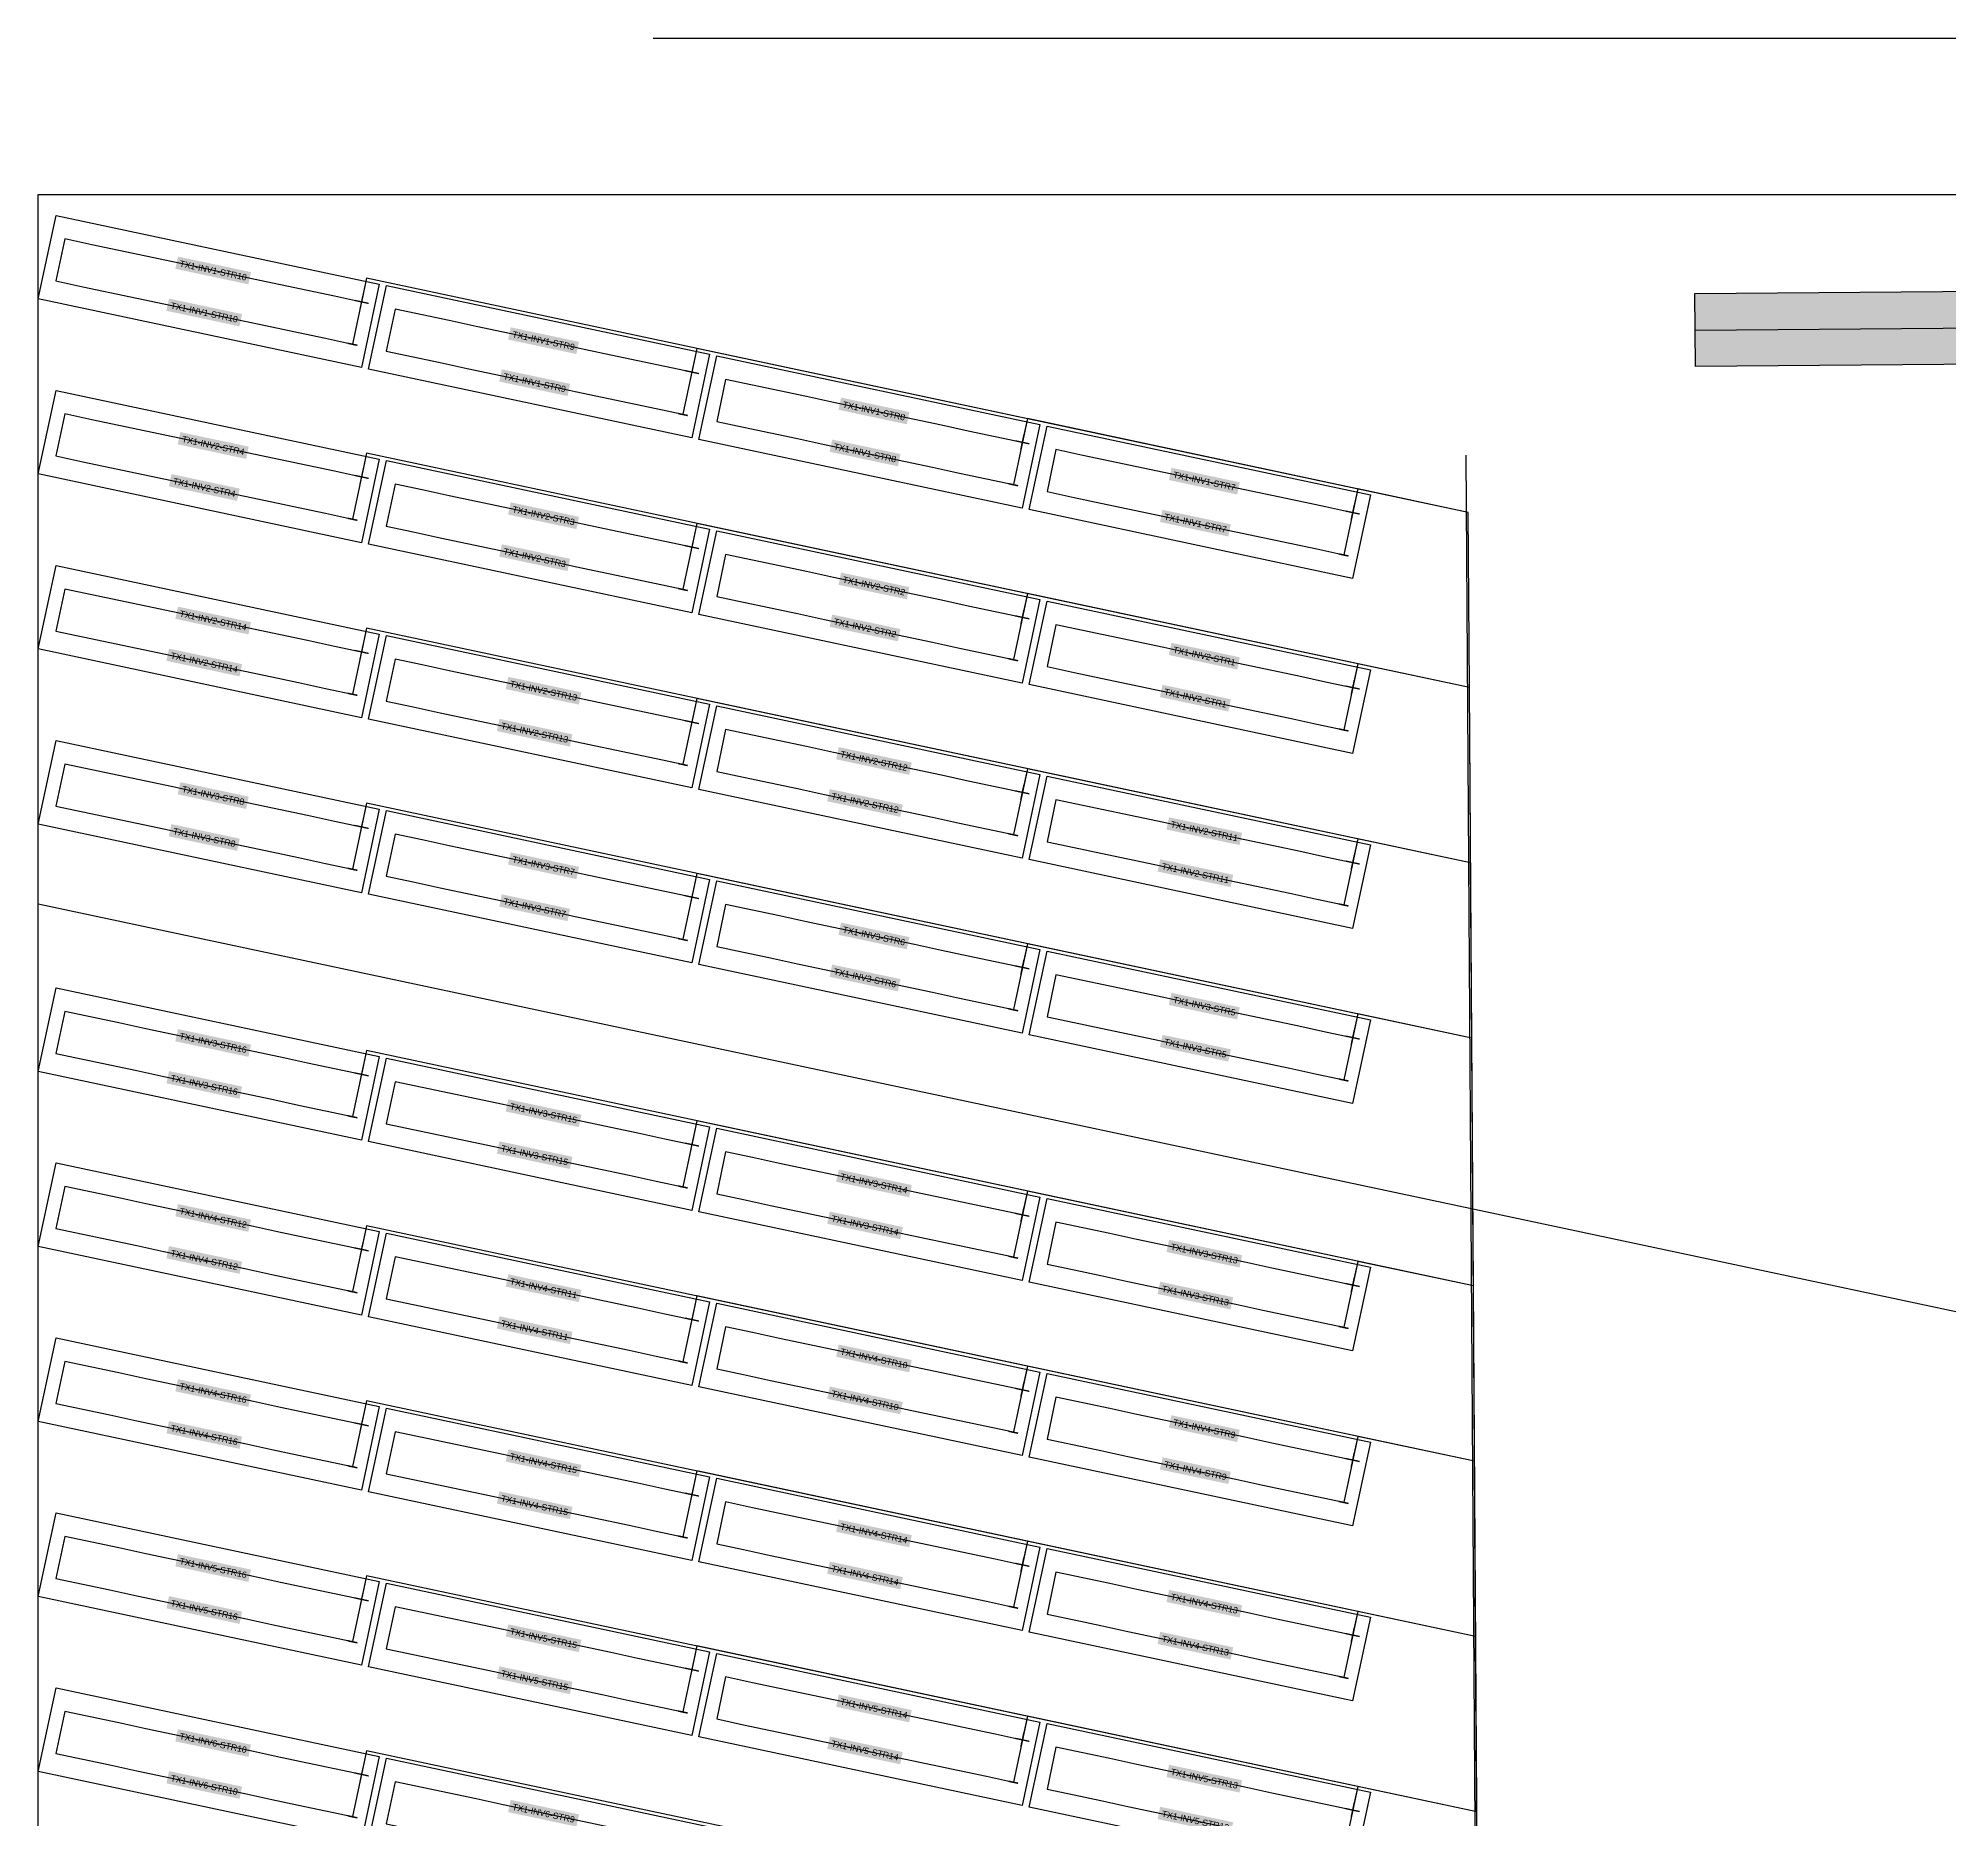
# Model space of a CAD drawing. Header units: metres. Extents: x 114 to 389, y 45 to 298.
# Drawn here: x 114 to 205.7, y 212.5 to 298 of the extents above; entities that cross this region are included whole.
import ezdxf

# ---------------------------------------------------------------- set-up
doc = ezdxf.new("R2010")
doc.units = ezdxf.units.M
doc.header["$MEASUREMENT"] = 0
doc.layers.add('PVcase AlignmentLine', color=130, linetype='Continuous', plot=False)
doc.layers.add('PVcase Offsets', color=240, linetype='Continuous', plot=False)
for name, color, linetype in [('PVcase Corridor Center Line', 74, 'Continuous'), ('PVcase Polarity Symbols', 7, 'Continuous'), ('PVcase PV Area', 30, 'Continuous'), ('PVcase PV Modules (full frames)', 142, 'Continuous'), ('PVcase PV Modules (optimised)', 142, 'Continuous'), ('PVcase Road', 7, 'Continuous'), ('PVcase Road Center Line', 7, 'Continuous'), ('PVcase String Cables', 150, 'Continuous'), ('PVcase Stringing Numbers', 7, 'Continuous'), ('PVcase Strings', 92, 'Continuous'), ('PVcase Trenches', 7, 'Continuous')]:
    doc.layers.add(name, color=color, linetype=linetype)
doc.styles.get("Standard").update_dxf_attribs({"font": 'arial.ttf'})

# ---------------------------------------------------------------- blocks, each defined once
blk = doc.blocks.new('2P12@20DEG F FX A12 ID1 PVBlock')
at = {"layer": 'PVcase PV Modules (optimised)', "color": 0}
blk.add_polyline3d([(0, 0, 1.493), (15.51, -3.297, 1.493), (14.657, -7.308, 0), (-0.853, -4.011, 0)], close=True, dxfattribs=at)

msp = doc.modelspace()

# ---------------------------------------------------------------- hatches: boundary and pattern name
at = {"layer": 'PVcase Road'}
msp.add_hatch(color=44, dxfattribs=at).paths.add_polyline_path([(193.486, 285.75), (377.718, 287.232), (378.089, 287.217), (378.457, 287.169), (378.819, 287.086), (379.172, 286.971), (379.513, 286.823), (379.838, 286.644), (380.145, 286.435), (380.432, 286.199), (380.696, 285.938), (380.934, 285.653), (381.145, 285.347), (381.326, 285.023), (381.477, 284.684), (381.596, 284.332), (381.681, 283.971), (381.733, 283.603), (381.75, 283.232), (381.75, 253.5), (378.25, 253.5), (378.25, 279.704), (378.233, 280.075), (378.181, 280.442), (378.096, 280.804), (377.977, 281.156), (377.826, 281.495), (377.645, 281.819), (377.434, 282.125), (377.196, 282.41), (376.932, 282.671), (376.645, 282.907), (376.338, 283.115), (376.013, 283.294), (375.672, 283.442), (375.319, 283.558), (374.957, 283.641), (374.589, 283.689), (374.218, 283.703), (193.514, 282.25)], flags=0)

# ---------------------------------------------------------------- linework, layer by layer
at = {"layer": 'PVcase AlignmentLine'}
msp.add_lwpolyline([(143.5, 298), (239.5, 298)], dxfattribs=at)
at = {"layer": 'PVcase Corridor Center Line'}
msp.add_lwpolyline([(389, 198), (114, 256.453)], dxfattribs=at)
at = {"layer": 'PVcase Offsets'}
for points in [[(193.486, 285.75), (377.718, 287.232)], [(374.218, 283.703), (193.514, 282.25), (193.486, 285.75)]]:
    msp.add_lwpolyline(points, dxfattribs=at)
at = {"layer": 'PVcase PV Area'}
msp.add_lwpolyline([(114, 290.5), (389, 290.5), (389, 45), (114, 45)], close=True, dxfattribs=at)
at = {"layer": 'PVcase Road Center Line'}
msp.add_lwpolyline([(193.5, 284), (380, 285.5), (380, 253.5)], dxfattribs=at)
at = {"layer": 'PVcase String Cables'}
for points in [[(385.086, 223.818), (349.861, 231.305), (349.619, 135.706), (304.568, 145.293), (226.787, 161.845), (183.3, 171.1), (182.673, 266.864), (182.618, 275.251), (129.756, 286.487), (129.084, 283.328)], [(385.086, 223.818), (349.861, 231.305), (349.619, 135.706), (304.568, 145.293), (226.787, 161.845), (183.3, 171.1), (182.673, 266.864), (182.618, 275.251), (129.756, 286.487), (129.513, 285.342)], [(385.086, 223.818), (349.861, 231.305), (349.619, 135.706), (304.568, 145.293), (226.787, 161.845), (183.3, 171.1), (182.673, 266.864), (182.618, 275.251), (145.608, 283.118), (144.936, 279.958)], [(385.086, 223.818), (349.861, 231.305), (349.619, 135.706), (304.568, 145.293), (226.787, 161.845), (183.3, 171.1), (182.673, 266.864), (182.618, 275.251), (145.608, 283.118), (145.365, 281.973)], [(385.086, 223.818), (349.861, 231.305), (349.619, 135.706), (304.568, 145.293), (226.787, 161.845), (183.3, 171.1), (182.673, 266.864), (182.618, 275.251), (161.46, 279.749), (160.788, 276.589)], [(385.086, 223.818), (349.861, 231.305), (349.619, 135.706), (304.568, 145.293), (226.787, 161.845), (183.3, 171.1), (182.673, 266.864), (182.618, 275.251), (161.46, 279.749), (161.216, 278.604)], [(385.086, 207.024), (349.819, 214.52), (349.619, 135.706), (304.568, 145.293), (226.787, 161.845), (183.3, 171.1), (182.783, 250.047), (182.673, 266.842), (129.756, 278.09), (129.084, 274.931)], [(385.086, 207.024), (349.819, 214.52), (349.619, 135.706), (304.568, 145.293), (226.787, 161.845), (183.3, 171.1), (182.783, 250.047), (182.673, 266.842), (129.756, 278.09), (129.513, 276.945)], [(385.086, 223.818), (349.861, 231.305), (349.619, 135.706), (304.568, 145.293), (226.787, 161.845), (183.3, 171.1), (182.673, 266.864), (182.618, 275.251), (177.312, 276.379), (176.64, 273.219)], [(385.086, 223.818), (349.861, 231.305), (349.619, 135.706), (304.568, 145.293), (226.787, 161.845), (183.3, 171.1), (182.673, 266.864), (182.618, 275.251), (177.312, 276.379), (177.068, 275.234)], [(385.086, 207.024), (349.819, 214.52), (349.619, 135.706), (304.568, 145.293), (226.787, 161.845), (183.3, 171.1), (182.783, 250.047), (182.673, 266.842), (145.608, 274.721), (144.936, 271.561)], [(385.086, 207.024), (349.819, 214.52), (349.619, 135.706), (304.568, 145.293), (226.787, 161.845), (183.3, 171.1), (182.783, 250.047), (182.673, 266.842), (145.608, 274.721), (145.365, 273.576)], [(385.086, 207.024), (349.819, 214.52), (349.619, 135.706), (304.568, 145.293), (226.787, 161.845), (183.3, 171.1), (182.783, 250.047), (182.673, 266.842), (161.46, 271.351), (160.788, 268.192)], [(385.086, 207.024), (349.819, 214.52), (349.619, 135.706), (304.568, 145.293), (226.787, 161.845), (183.3, 171.1), (182.783, 250.047), (182.673, 266.842), (161.46, 271.351), (161.216, 270.206)], [(385.086, 207.024), (349.819, 214.52), (349.619, 135.706), (304.568, 145.293), (226.787, 161.845), (183.3, 171.1), (182.783, 250.047), (182.728, 258.434), (129.756, 269.693), (129.084, 266.533)], [(385.086, 207.024), (349.819, 214.52), (349.619, 135.706), (304.568, 145.293), (226.787, 161.845), (183.3, 171.1), (182.783, 250.047), (182.728, 258.434), (129.756, 269.693), (129.513, 268.548)], [(385.086, 207.024), (349.819, 214.52), (349.619, 135.706), (304.568, 145.293), (226.787, 161.845), (183.3, 171.1), (182.783, 250.047), (182.673, 266.842), (177.312, 267.982), (176.64, 264.822)], [(385.086, 207.024), (349.819, 214.52), (349.619, 135.706), (304.568, 145.293), (226.787, 161.845), (183.3, 171.1), (182.783, 250.047), (182.673, 266.842), (177.312, 267.982), (177.068, 266.837)], [(385.086, 207.024), (349.819, 214.52), (349.619, 135.706), (304.568, 145.293), (226.787, 161.845), (183.3, 171.1), (182.783, 250.047), (182.728, 258.434), (145.608, 266.324), (144.936, 263.164)], [(385.086, 207.024), (349.819, 214.52), (349.619, 135.706), (304.568, 145.293), (226.787, 161.845), (183.3, 171.1), (182.783, 250.047), (182.728, 258.434), (145.608, 266.324), (145.365, 265.179)], [(385.086, 207.024), (349.819, 214.52), (349.619, 135.706), (304.568, 145.293), (226.787, 161.845), (183.3, 171.1), (182.783, 250.047), (182.728, 258.434), (161.46, 262.954), (160.788, 259.795)], [(385.086, 207.024), (349.819, 214.52), (349.619, 135.706), (304.568, 145.293), (226.787, 161.845), (183.3, 171.1), (182.783, 250.047), (182.728, 258.434), (161.46, 262.954), (161.216, 261.809)], [(385.086, 195.152), (349.789, 202.654), (349.619, 135.706), (304.568, 145.293), (226.787, 161.845), (183.3, 171.1), (182.861, 238.158), (182.783, 250.025), (129.756, 261.296), (129.084, 258.136)], [(385.086, 195.152), (349.789, 202.654), (349.619, 135.706), (304.568, 145.293), (226.787, 161.845), (183.3, 171.1), (182.861, 238.158), (182.783, 250.025), (129.756, 261.296), (129.513, 260.151)], [(385.086, 207.024), (349.819, 214.52), (349.619, 135.706), (304.568, 145.293), (226.787, 161.845), (183.3, 171.1), (182.783, 250.047), (182.728, 258.434), (177.312, 259.585), (176.64, 256.425)], [(385.086, 207.024), (349.819, 214.52), (349.619, 135.706), (304.568, 145.293), (226.787, 161.845), (183.3, 171.1), (182.783, 250.047), (182.728, 258.434), (177.312, 259.585), (177.068, 258.44)], [(385.086, 195.152), (349.789, 202.654), (349.619, 135.706), (304.568, 145.293), (226.787, 161.845), (183.3, 171.1), (182.861, 238.158), (182.783, 250.025), (145.608, 257.927), (144.936, 254.767)], [(385.086, 195.152), (349.789, 202.654), (349.619, 135.706), (304.568, 145.293), (226.787, 161.845), (183.3, 171.1), (182.861, 238.158), (182.783, 250.025), (145.608, 257.927), (145.365, 256.782)], [(385.086, 195.152), (349.789, 202.654), (349.619, 135.706), (304.568, 145.293), (226.787, 161.845), (183.3, 171.1), (182.861, 238.158), (182.783, 250.025), (161.46, 254.557), (160.788, 251.397)], [(385.086, 195.152), (349.789, 202.654), (349.619, 135.706), (304.568, 145.293), (226.787, 161.845), (183.3, 171.1), (182.861, 238.158), (182.783, 250.025), (161.46, 254.557), (161.216, 253.412)], [(385.086, 195.152), (349.789, 202.654), (349.619, 135.706), (304.568, 145.293), (226.787, 161.845), (183.3, 171.1), (182.861, 238.158), (182.783, 250.025), (177.312, 251.188), (176.64, 248.028)], [(385.086, 195.152), (349.789, 202.654), (349.619, 135.706), (304.568, 145.293), (226.787, 161.845), (183.3, 171.1), (182.861, 238.158), (182.783, 250.025), (177.312, 251.188), (177.068, 250.043)], [(385.086, 195.152), (349.789, 202.654), (349.619, 135.706), (304.568, 145.293), (226.787, 161.845), (183.3, 171.1), (182.861, 238.136), (129.756, 249.424), (129.084, 246.264)], [(385.086, 195.152), (349.789, 202.654), (349.619, 135.706), (304.568, 145.293), (226.787, 161.845), (183.3, 171.1), (182.861, 238.136), (129.756, 249.424), (129.513, 248.279)], [(385.086, 195.152), (349.789, 202.654), (349.619, 135.706), (304.568, 145.293), (226.787, 161.845), (183.3, 171.1), (182.861, 238.136), (145.608, 246.054), (144.936, 242.895)], [(385.086, 195.152), (349.789, 202.654), (349.619, 135.706), (304.568, 145.293), (226.787, 161.845), (183.3, 171.1), (182.861, 238.136), (145.608, 246.054), (145.365, 244.909)], [(385.086, 195.152), (349.789, 202.654), (349.619, 135.706), (304.568, 145.293), (226.787, 161.845), (183.3, 171.1), (182.861, 238.136), (161.46, 242.685), (160.788, 239.525)], [(385.086, 195.152), (349.789, 202.654), (349.619, 135.706), (304.568, 145.293), (226.787, 161.845), (183.3, 171.1), (182.861, 238.136), (161.46, 242.685), (161.216, 241.54)], [(385.086, 178.357), (349.746, 185.869), (349.619, 135.706), (304.568, 145.293), (226.787, 161.845), (183.3, 171.1), (182.971, 221.34), (182.916, 229.727), (129.756, 241.027), (129.084, 237.867)], [(385.086, 178.357), (349.746, 185.869), (349.619, 135.706), (304.568, 145.293), (226.787, 161.845), (183.3, 171.1), (182.971, 221.34), (182.916, 229.727), (129.756, 241.027), (129.513, 239.882)], [(385.086, 195.152), (349.789, 202.654), (349.619, 135.706), (304.568, 145.293), (226.787, 161.845), (183.3, 171.1), (182.861, 238.136), (177.312, 239.316), (176.64, 236.156)], [(385.086, 195.152), (349.789, 202.654), (349.619, 135.706), (304.568, 145.293), (226.787, 161.845), (183.3, 171.1), (182.861, 238.136), (177.312, 239.316), (177.068, 238.171)], [(385.086, 178.357), (349.746, 185.869), (349.619, 135.706), (304.568, 145.293), (226.787, 161.845), (183.3, 171.1), (182.971, 221.34), (182.916, 229.727), (145.608, 237.657), (144.936, 234.498)], [(385.086, 178.357), (349.746, 185.869), (349.619, 135.706), (304.568, 145.293), (226.787, 161.845), (183.3, 171.1), (182.971, 221.34), (182.916, 229.727), (145.608, 237.657), (145.365, 236.512)], [(385.086, 178.357), (349.746, 185.869), (349.619, 135.706), (304.568, 145.293), (226.787, 161.845), (183.3, 171.1), (182.971, 221.34), (182.916, 229.727), (161.46, 234.288), (160.788, 231.128)], [(385.086, 178.357), (349.746, 185.869), (349.619, 135.706), (304.568, 145.293), (226.787, 161.845), (183.3, 171.1), (182.971, 221.34), (182.916, 229.727), (161.46, 234.288), (161.216, 233.143)], [(385.086, 178.357), (349.746, 185.869), (349.619, 135.706), (304.568, 145.293), (226.787, 161.845), (183.3, 171.1), (182.971, 221.318), (129.756, 232.63), (129.084, 229.47)], [(385.086, 178.357), (349.746, 185.869), (349.619, 135.706), (304.568, 145.293), (226.787, 161.845), (183.3, 171.1), (182.971, 221.318), (129.756, 232.63), (129.513, 231.485)], [(385.086, 178.357), (349.746, 185.869), (349.619, 135.706), (304.568, 145.293), (226.787, 161.845), (183.3, 171.1), (182.971, 221.34), (182.916, 229.727), (177.312, 230.918), (176.64, 227.759)], [(385.086, 178.357), (349.746, 185.869), (349.619, 135.706), (304.568, 145.293), (226.787, 161.845), (183.3, 171.1), (182.971, 221.34), (182.916, 229.727), (177.312, 230.918), (177.068, 229.774)], [(385.086, 178.357), (349.746, 185.869), (349.619, 135.706), (304.568, 145.293), (226.787, 161.845), (183.3, 171.1), (182.971, 221.318), (145.608, 229.26), (144.936, 226.1)], [(385.086, 178.357), (349.746, 185.869), (349.619, 135.706), (304.568, 145.293), (226.787, 161.845), (183.3, 171.1), (182.971, 221.318), (145.608, 229.26), (145.365, 228.115)], [(385.086, 178.357), (349.746, 185.869), (349.619, 135.706), (304.568, 145.293), (226.787, 161.845), (183.3, 171.1), (182.971, 221.318), (161.46, 225.891), (160.788, 222.731)], [(385.086, 178.357), (349.746, 185.869), (349.619, 135.706), (304.568, 145.293), (226.787, 161.845), (183.3, 171.1), (182.971, 221.318), (161.46, 225.891), (161.216, 224.746)], [(385.086, 169.96), (349.725, 177.477), (349.619, 135.706), (304.568, 145.293), (226.787, 161.845), (183.3, 171.1), (183.026, 212.91), (129.756, 224.232), (129.084, 221.073)], [(385.086, 169.96), (349.725, 177.477), (349.619, 135.706), (304.568, 145.293), (226.787, 161.845), (183.3, 171.1), (183.026, 212.91), (129.756, 224.232), (129.513, 223.088)], [(385.086, 178.357), (349.746, 185.869), (349.619, 135.706), (304.568, 145.293), (226.787, 161.845), (183.3, 171.1), (182.971, 221.318), (177.312, 222.521), (176.64, 219.362)], [(385.086, 178.357), (349.746, 185.869), (349.619, 135.706), (304.568, 145.293), (226.787, 161.845), (183.3, 171.1), (182.971, 221.318), (177.312, 222.521), (177.068, 221.376)], [(385.086, 169.96), (349.725, 177.477), (349.619, 135.706), (304.568, 145.293), (226.787, 161.845), (183.3, 171.1), (183.026, 212.91), (145.608, 220.863), (144.936, 217.703)], [(385.086, 169.96), (349.725, 177.477), (349.619, 135.706), (304.568, 145.293), (226.787, 161.845), (183.3, 171.1), (183.026, 212.91), (145.608, 220.863), (145.365, 219.718)], [(385.086, 169.96), (349.725, 177.477), (349.619, 135.706), (304.568, 145.293), (226.787, 161.845), (183.3, 171.1), (183.026, 212.91), (161.46, 217.494), (160.788, 214.334)], [(385.086, 169.96), (349.725, 177.477), (349.619, 135.706), (304.568, 145.293), (226.787, 161.845), (183.3, 171.1), (183.026, 212.91), (161.46, 217.494), (161.216, 216.349)], [(385.086, 153.166), (349.682, 160.692), (349.619, 135.706), (304.568, 145.293), (226.787, 161.845), (183.3, 171.1), (183.136, 196.114), (183.081, 204.501), (129.756, 215.835), (129.084, 212.676)], [(385.086, 153.166), (349.682, 160.692), (349.619, 135.706), (304.568, 145.293), (226.787, 161.845), (183.3, 171.1), (183.136, 196.114), (183.081, 204.501), (129.756, 215.835), (129.513, 214.69)], [(385.086, 169.96), (349.725, 177.477), (349.619, 135.706), (304.568, 145.293), (226.787, 161.845), (183.3, 171.1), (183.026, 212.91), (177.312, 214.124), (176.64, 210.965)], [(385.086, 169.96), (349.725, 177.477), (349.619, 135.706), (304.568, 145.293), (226.787, 161.845), (183.3, 171.1), (183.026, 212.91), (177.312, 214.124), (177.068, 212.979)]]:
    msp.add_lwpolyline(points, dxfattribs=at)
at = {"layer": 'PVcase Strings'}
for points in [[(129.513, 285.342), (128.219, 285.617), (126.925, 285.893), (125.63, 286.168), (124.336, 286.443), (123.042, 286.718), (121.748, 286.993), (120.454, 287.268), (119.16, 287.543), (117.866, 287.818), (116.572, 288.093), (115.278, 288.368), (114.849, 286.353), (116.144, 286.078), (117.438, 285.803), (118.732, 285.528), (120.026, 285.253), (121.32, 284.978), (122.614, 284.703), (123.908, 284.428), (125.202, 284.153), (126.496, 283.878), (127.79, 283.603), (129.084, 283.328)], [(145.365, 281.973), (144.07, 282.248), (142.776, 282.523), (141.482, 282.798), (140.188, 283.073), (138.894, 283.348), (137.6, 283.623), (136.306, 283.898), (135.012, 284.174), (133.718, 284.449), (132.424, 284.724), (131.13, 284.999), (130.701, 282.984), (131.995, 282.709), (133.289, 282.434), (134.584, 282.159), (135.878, 281.884), (137.172, 281.609), (138.466, 281.334), (139.76, 281.058), (141.054, 280.783), (142.348, 280.508), (143.642, 280.233), (144.936, 279.958)], [(161.216, 278.604), (159.922, 278.879), (158.628, 279.154), (157.334, 279.429), (156.04, 279.704), (154.746, 279.979), (153.452, 280.254), (152.158, 280.529), (150.864, 280.804), (149.57, 281.079), (148.276, 281.354), (146.981, 281.629), (146.553, 279.615), (147.847, 279.339), (149.141, 279.064), (150.435, 278.789), (151.73, 278.514), (153.024, 278.239), (154.318, 277.964), (155.612, 277.689), (156.906, 277.414), (158.2, 277.139), (159.494, 276.864), (160.788, 276.589)], [(129.513, 276.945), (128.219, 277.22), (126.925, 277.495), (125.63, 277.771), (124.336, 278.046), (123.042, 278.321), (121.748, 278.596), (120.454, 278.871), (119.16, 279.146), (117.866, 279.421), (116.572, 279.696), (115.278, 279.971), (114.849, 277.956), (116.144, 277.681), (117.438, 277.406), (118.732, 277.131), (120.026, 276.856), (121.32, 276.581), (122.614, 276.306), (123.908, 276.031), (125.202, 275.756), (126.496, 275.481), (127.79, 275.206), (129.084, 274.931)], [(177.068, 275.234), (175.774, 275.509), (174.48, 275.784), (173.186, 276.059), (171.892, 276.334), (170.598, 276.609), (169.304, 276.885), (168.01, 277.16), (166.716, 277.435), (165.421, 277.71), (164.127, 277.985), (162.833, 278.26), (162.405, 276.245), (163.699, 275.97), (164.993, 275.695), (166.287, 275.42), (167.581, 275.145), (168.875, 274.87), (170.17, 274.595), (171.464, 274.32), (172.758, 274.045), (174.052, 273.769), (175.346, 273.494), (176.64, 273.219)], [(145.365, 273.576), (144.07, 273.851), (142.776, 274.126), (141.482, 274.401), (140.188, 274.676), (138.894, 274.951), (137.6, 275.226), (136.306, 275.501), (135.012, 275.776), (133.718, 276.051), (132.424, 276.327), (131.13, 276.602), (130.701, 274.587), (131.995, 274.312), (133.289, 274.037), (134.584, 273.762), (135.878, 273.487), (137.172, 273.211), (138.466, 272.936), (139.76, 272.661), (141.054, 272.386), (142.348, 272.111), (143.642, 271.836), (144.936, 271.561)], [(161.216, 270.206), (159.922, 270.482), (158.628, 270.757), (157.334, 271.032), (156.04, 271.307), (154.746, 271.582), (153.452, 271.857), (152.158, 272.132), (150.864, 272.407), (149.57, 272.682), (148.276, 272.957), (146.981, 273.232), (146.553, 271.217), (147.847, 270.942), (149.141, 270.667), (150.435, 270.392), (151.73, 270.117), (153.024, 269.842), (154.318, 269.567), (155.612, 269.292), (156.906, 269.017), (158.2, 268.742), (159.494, 268.467), (160.788, 268.192)], [(129.513, 268.548), (128.219, 268.823), (126.925, 269.098), (125.63, 269.373), (124.336, 269.648), (123.042, 269.924), (121.748, 270.199), (120.454, 270.474), (119.16, 270.749), (117.866, 271.024), (116.572, 271.299), (115.278, 271.574), (114.849, 269.559), (116.144, 269.284), (117.438, 269.009), (118.732, 268.734), (120.026, 268.459), (121.32, 268.184), (122.614, 267.909), (123.908, 267.634), (125.202, 267.359), (126.496, 267.084), (127.79, 266.808), (129.084, 266.533)], [(177.068, 266.837), (175.774, 267.112), (174.48, 267.387), (173.186, 267.662), (171.892, 267.937), (170.598, 268.212), (169.304, 268.487), (168.01, 268.763), (166.716, 269.038), (165.421, 269.313), (164.127, 269.588), (162.833, 269.863), (162.405, 267.848), (163.699, 267.573), (164.993, 267.298), (166.287, 267.023), (167.581, 266.748), (168.875, 266.473), (170.17, 266.198), (171.464, 265.923), (172.758, 265.647), (174.052, 265.372), (175.346, 265.097), (176.64, 264.822)], [(145.365, 265.179), (144.07, 265.454), (142.776, 265.729), (141.482, 266.004), (140.188, 266.279), (138.894, 266.554), (137.6, 266.829), (136.306, 267.104), (135.012, 267.379), (133.718, 267.654), (132.424, 267.929), (131.13, 268.205), (130.701, 266.19), (131.995, 265.915), (133.289, 265.64), (134.584, 265.365), (135.878, 265.089), (137.172, 264.814), (138.466, 264.539), (139.76, 264.264), (141.054, 263.989), (142.348, 263.714), (143.642, 263.439), (144.936, 263.164)], [(161.216, 261.809), (159.922, 262.084), (158.628, 262.36), (157.334, 262.635), (156.04, 262.91), (154.746, 263.185), (153.452, 263.46), (152.158, 263.735), (150.864, 264.01), (149.57, 264.285), (148.276, 264.56), (146.981, 264.835), (146.553, 262.82), (147.847, 262.545), (149.141, 262.27), (150.435, 261.995), (151.73, 261.72), (153.024, 261.445), (154.318, 261.17), (155.612, 260.895), (156.906, 260.62), (158.2, 260.345), (159.494, 260.07), (160.788, 259.795)], [(129.513, 260.151), (128.219, 260.426), (126.925, 260.701), (125.63, 260.976), (124.336, 261.251), (123.042, 261.526), (121.748, 261.801), (120.454, 262.077), (119.16, 262.352), (117.866, 262.627), (116.572, 262.902), (115.278, 263.177), (114.849, 261.162), (116.144, 260.887), (117.438, 260.612), (118.732, 260.337), (120.026, 260.062), (121.32, 259.787), (122.614, 259.512), (123.908, 259.237), (125.202, 258.962), (126.496, 258.686), (127.79, 258.411), (129.084, 258.136)], [(177.068, 258.44), (175.774, 258.715), (174.48, 258.99), (173.186, 259.265), (171.892, 259.54), (170.598, 259.815), (169.304, 260.09), (168.01, 260.365), (166.716, 260.64), (165.421, 260.916), (164.127, 261.191), (162.833, 261.466), (162.405, 259.451), (163.699, 259.176), (164.993, 258.901), (166.287, 258.626), (167.581, 258.351), (168.875, 258.076), (170.17, 257.8), (171.464, 257.525), (172.758, 257.25), (174.052, 256.975), (175.346, 256.7), (176.64, 256.425)], [(145.365, 256.782), (144.07, 257.057), (142.776, 257.332), (141.482, 257.607), (140.188, 257.882), (138.894, 258.157), (137.6, 258.432), (136.306, 258.707), (135.012, 258.982), (133.718, 259.257), (132.424, 259.532), (131.13, 259.807), (130.701, 257.793), (131.995, 257.518), (133.289, 257.242), (134.584, 256.967), (135.878, 256.692), (137.172, 256.417), (138.466, 256.142), (139.76, 255.867), (141.054, 255.592), (142.348, 255.317), (143.642, 255.042), (144.936, 254.767)], [(161.216, 253.412), (159.922, 253.687), (158.628, 253.962), (157.334, 254.237), (156.04, 254.513), (154.746, 254.788), (153.452, 255.063), (152.158, 255.338), (150.864, 255.613), (149.57, 255.888), (148.276, 256.163), (146.981, 256.438), (146.553, 254.423), (147.847, 254.148), (149.141, 253.873), (150.435, 253.598), (151.73, 253.323), (153.024, 253.048), (154.318, 252.773), (155.612, 252.498), (156.906, 252.223), (158.2, 251.948), (159.494, 251.673), (160.788, 251.397)], [(177.068, 250.043), (175.774, 250.318), (174.48, 250.593), (173.186, 250.868), (171.892, 251.143), (170.598, 251.418), (169.304, 251.693), (168.01, 251.968), (166.716, 252.243), (165.421, 252.518), (164.127, 252.794), (162.833, 253.069), (162.405, 251.054), (163.699, 250.779), (164.993, 250.504), (166.287, 250.229), (167.581, 249.954), (168.875, 249.678), (170.17, 249.403), (171.464, 249.128), (172.758, 248.853), (174.052, 248.578), (175.346, 248.303), (176.64, 248.028)], [(129.513, 248.279), (128.219, 248.554), (126.925, 248.829), (125.63, 249.104), (124.336, 249.379), (123.042, 249.654), (121.748, 249.929), (120.454, 250.204), (119.16, 250.479), (117.866, 250.754), (116.572, 251.03), (115.278, 251.305), (114.849, 249.29), (116.144, 249.015), (117.438, 248.74), (118.732, 248.465), (120.026, 248.19), (121.32, 247.914), (122.614, 247.639), (123.908, 247.364), (125.202, 247.089), (126.496, 246.814), (127.79, 246.539), (129.084, 246.264)], [(145.365, 244.909), (144.07, 245.185), (142.776, 245.46), (141.482, 245.735), (140.188, 246.01), (138.894, 246.285), (137.6, 246.56), (136.306, 246.835), (135.012, 247.11), (133.718, 247.385), (132.424, 247.66), (131.13, 247.935), (130.701, 245.92), (131.995, 245.645), (133.289, 245.37), (134.584, 245.095), (135.878, 244.82), (137.172, 244.545), (138.466, 244.27), (139.76, 243.995), (141.054, 243.72), (142.348, 243.445), (143.642, 243.17), (144.936, 242.895)], [(161.216, 241.54), (159.922, 241.815), (158.628, 242.09), (157.334, 242.365), (156.04, 242.64), (154.746, 242.915), (153.452, 243.19), (152.158, 243.466), (150.864, 243.741), (149.57, 244.016), (148.276, 244.291), (146.981, 244.566), (146.553, 242.551), (147.847, 242.276), (149.141, 242.001), (150.435, 241.726), (151.73, 241.451), (153.024, 241.176), (154.318, 240.901), (155.612, 240.626), (156.906, 240.35), (158.2, 240.075), (159.494, 239.8), (160.788, 239.525)], [(129.513, 239.882), (128.219, 240.157), (126.925, 240.432), (125.63, 240.707), (124.336, 240.982), (123.042, 241.257), (121.748, 241.532), (120.454, 241.807), (119.16, 242.082), (117.866, 242.357), (116.572, 242.632), (115.278, 242.908), (114.849, 240.893), (116.144, 240.618), (117.438, 240.343), (118.732, 240.068), (120.026, 239.792), (121.32, 239.517), (122.614, 239.242), (123.908, 238.967), (125.202, 238.692), (126.496, 238.417), (127.79, 238.142), (129.084, 237.867)], [(177.068, 238.171), (175.774, 238.446), (174.48, 238.721), (173.186, 238.996), (171.892, 239.271), (170.598, 239.546), (169.304, 239.821), (168.01, 240.096), (166.716, 240.371), (165.421, 240.646), (164.127, 240.921), (162.833, 241.196), (162.405, 239.182), (163.699, 238.906), (164.993, 238.631), (166.287, 238.356), (167.581, 238.081), (168.875, 237.806), (170.17, 237.531), (171.464, 237.256), (172.758, 236.981), (174.052, 236.706), (175.346, 236.431), (176.64, 236.156)], [(145.365, 236.512), (144.07, 236.787), (142.776, 237.062), (141.482, 237.338), (140.188, 237.613), (138.894, 237.888), (137.6, 238.163), (136.306, 238.438), (135.012, 238.713), (133.718, 238.988), (132.424, 239.263), (131.13, 239.538), (130.701, 237.523), (131.995, 237.248), (133.289, 236.973), (134.584, 236.698), (135.878, 236.423), (137.172, 236.148), (138.466, 235.873), (139.76, 235.598), (141.054, 235.323), (142.348, 235.048), (143.642, 234.773), (144.936, 234.498)], [(161.216, 233.143), (159.922, 233.418), (158.628, 233.693), (157.334, 233.968), (156.04, 234.243), (154.746, 234.518), (153.452, 234.793), (152.158, 235.068), (150.864, 235.343), (149.57, 235.619), (148.276, 235.894), (146.981, 236.169), (146.553, 234.154), (147.847, 233.879), (149.141, 233.604), (150.435, 233.329), (151.73, 233.054), (153.024, 232.779), (154.318, 232.503), (155.612, 232.228), (156.906, 231.953), (158.2, 231.678), (159.494, 231.403), (160.788, 231.128)], [(129.513, 231.485), (128.219, 231.76), (126.925, 232.035), (125.63, 232.31), (124.336, 232.585), (123.042, 232.86), (121.748, 233.135), (120.454, 233.41), (119.16, 233.685), (117.866, 233.96), (116.572, 234.235), (115.278, 234.51), (114.849, 232.496), (116.144, 232.221), (117.438, 231.945), (118.732, 231.67), (120.026, 231.395), (121.32, 231.12), (122.614, 230.845), (123.908, 230.57), (125.202, 230.295), (126.496, 230.02), (127.79, 229.745), (129.084, 229.47)], [(177.068, 229.774), (175.774, 230.049), (174.48, 230.324), (173.186, 230.599), (171.892, 230.874), (170.598, 231.149), (169.304, 231.424), (168.01, 231.699), (166.716, 231.974), (165.421, 232.249), (164.127, 232.524), (162.833, 232.799), (162.405, 230.784), (163.699, 230.509), (164.993, 230.234), (166.287, 229.959), (167.581, 229.684), (168.875, 229.409), (170.17, 229.134), (171.464, 228.859), (172.758, 228.584), (174.052, 228.309), (175.346, 228.034), (176.64, 227.759)], [(145.365, 228.115), (144.07, 228.39), (142.776, 228.665), (141.482, 228.94), (140.188, 229.216), (138.894, 229.491), (137.6, 229.766), (136.306, 230.041), (135.012, 230.316), (133.718, 230.591), (132.424, 230.866), (131.13, 231.141), (130.701, 229.126), (131.995, 228.851), (133.289, 228.576), (134.584, 228.301), (135.878, 228.026), (137.172, 227.751), (138.466, 227.476), (139.76, 227.201), (141.054, 226.926), (142.348, 226.651), (143.642, 226.376), (144.936, 226.1)], [(161.216, 224.746), (159.922, 225.021), (158.628, 225.296), (157.334, 225.571), (156.04, 225.846), (154.746, 226.121), (153.452, 226.396), (152.158, 226.671), (150.864, 226.946), (149.57, 227.221), (148.276, 227.496), (146.981, 227.772), (146.553, 225.757), (147.847, 225.482), (149.141, 225.207), (150.435, 224.932), (151.73, 224.657), (153.024, 224.381), (154.318, 224.106), (155.612, 223.831), (156.906, 223.556), (158.2, 223.281), (159.494, 223.006), (160.788, 222.731)], [(129.513, 223.088), (128.219, 223.363), (126.925, 223.638), (125.63, 223.913), (124.336, 224.188), (123.042, 224.463), (121.748, 224.738), (120.454, 225.013), (119.16, 225.288), (117.866, 225.563), (116.572, 225.838), (115.278, 226.113), (114.849, 224.098), (116.144, 223.823), (117.438, 223.548), (118.732, 223.273), (120.026, 222.998), (121.32, 222.723), (122.614, 222.448), (123.908, 222.173), (125.202, 221.898), (126.496, 221.623), (127.79, 221.348), (129.084, 221.073)], [(177.068, 221.376), (175.774, 221.651), (174.48, 221.927), (173.186, 222.202), (171.892, 222.477), (170.598, 222.752), (169.304, 223.027), (168.01, 223.302), (166.716, 223.577), (165.421, 223.852), (164.127, 224.127), (162.833, 224.402), (162.405, 222.387), (163.699, 222.112), (164.993, 221.837), (166.287, 221.562), (167.581, 221.287), (168.875, 221.012), (170.17, 220.737), (171.464, 220.462), (172.758, 220.187), (174.052, 219.912), (175.346, 219.637), (176.64, 219.362)], [(145.365, 219.718), (144.07, 219.993), (142.776, 220.268), (141.482, 220.543), (140.188, 220.818), (138.894, 221.093), (137.6, 221.369), (136.306, 221.644), (135.012, 221.919), (133.718, 222.194), (132.424, 222.469), (131.13, 222.744), (130.701, 220.729), (131.995, 220.454), (133.289, 220.179), (134.584, 219.904), (135.878, 219.629), (137.172, 219.354), (138.466, 219.079), (139.76, 218.804), (141.054, 218.529), (142.348, 218.253), (143.642, 217.978), (144.936, 217.703)], [(161.216, 216.349), (159.922, 216.624), (158.628, 216.899), (157.334, 217.174), (156.04, 217.449), (154.746, 217.724), (153.452, 217.999), (152.158, 218.274), (150.864, 218.549), (149.57, 218.824), (148.276, 219.099), (146.981, 219.374), (146.553, 217.36), (147.847, 217.085), (149.141, 216.81), (150.435, 216.534), (151.73, 216.259), (153.024, 215.984), (154.318, 215.709), (155.612, 215.434), (156.906, 215.159), (158.2, 214.884), (159.494, 214.609), (160.788, 214.334)], [(129.513, 214.69), (128.219, 214.966), (126.925, 215.241), (125.63, 215.516), (124.336, 215.791), (123.042, 216.066), (121.748, 216.341), (120.454, 216.616), (119.16, 216.891), (117.866, 217.166), (116.572, 217.441), (115.278, 217.716), (114.849, 215.701), (116.144, 215.426), (117.438, 215.151), (118.732, 214.876), (120.026, 214.601), (121.32, 214.326), (122.614, 214.051), (123.908, 213.776), (125.202, 213.501), (126.496, 213.226), (127.79, 212.951), (129.084, 212.676)], [(177.068, 212.979), (175.774, 213.254), (174.48, 213.529), (173.186, 213.805), (171.892, 214.08), (170.598, 214.355), (169.304, 214.63), (168.01, 214.905), (166.716, 215.18), (165.421, 215.455), (164.127, 215.73), (162.833, 216.005), (162.405, 213.99), (163.699, 213.715), (164.993, 213.44), (166.287, 213.165), (167.581, 212.89), (168.875, 212.615), (170.17, 212.34), (171.464, 212.065), (172.758, 211.79), (174.052, 211.515), (175.346, 211.24), (176.64, 210.965)], [(145.365, 211.321), (144.07, 211.596), (142.776, 211.871), (141.482, 212.146), (140.188, 212.421), (138.894, 212.696), (137.6, 212.971), (136.306, 213.247), (135.012, 213.522), (133.718, 213.797), (132.424, 214.072), (131.13, 214.347), (130.701, 212.332), (131.995, 212.057), (133.289, 211.782), (134.584, 211.507), (135.878, 211.232), (137.172, 210.957), (138.466, 210.682), (139.76, 210.407), (141.054, 210.131), (142.348, 209.856), (143.642, 209.581), (144.936, 209.306)]]:
    msp.add_lwpolyline(points, dxfattribs=at)
at = {"layer": 'PVcase Trenches'}
msp.add_lwpolyline([(182.5, 278), (184, 49)], dxfattribs=at)

# ---------------------------------------------------------------- block references
at = {"layer": 'PVcase PV Modules (full frames)', "color": 144, "true_color": 0x007ca5}
for p in [(114.853, 289.502, 0.8), (130.704, 286.132, 0.8), (146.556, 282.763, 0.8), (114.853, 281.105, 0.8), (162.408, 279.394, 0.8), (130.704, 277.735, 0.8), (146.556, 274.366, 0.8), (114.853, 272.708, 0.8), (162.408, 270.996, 0.8), (130.704, 269.338, 0.8), (146.556, 265.969, 0.8), (114.853, 264.31, 0.8), (162.408, 262.599, 0.8), (130.704, 260.941, 0.8), (146.556, 257.572, 0.8), (162.408, 254.202, 0.8), (114.853, 252.438, 0.8), (130.704, 249.069, 0.8), (146.556, 245.699, 0.8), (114.853, 244.041, 0.8), (162.408, 242.33, 0.8), (130.704, 240.672, 0.8), (146.556, 237.302, 0.8), (114.853, 235.644, 0.8), (162.408, 233.933, 0.8), (130.704, 232.275, 0.8), (146.556, 228.905, 0.8), (114.853, 227.247, 0.8), (162.408, 225.536, 0.8), (130.704, 223.878, 0.8), (146.556, 220.508, 0.8), (114.853, 218.85, 0.8), (162.408, 217.139, 0.8), (130.704, 215.48, 0.8)]:
    msp.add_blockref('2P12@20DEG F FX A12 ID1 PVBlock', p, dxfattribs=at)

# ---------------------------------------------------------------- texts
at = {"layer": 'PVcase Polarity Symbols', "color": 1, "char_height": 0.7, "attachment_point": 5, "rotation": 348}
for insert in [(129.513, 285.342), (145.365, 281.973), (161.216, 278.604), (129.513, 276.945), (177.068, 275.234), (145.365, 273.576), (161.216, 270.206), (129.513, 268.548), (177.068, 266.837), (145.365, 265.179), (161.216, 261.809), (129.513, 260.151), (177.068, 258.44), (145.365, 256.782), (161.216, 253.412), (177.068, 250.043), (129.513, 248.279), (145.365, 244.909), (161.216, 241.54), (129.513, 239.882), (177.068, 238.171), (145.365, 236.512), (161.216, 233.143), (129.513, 231.485), (177.068, 229.774), (145.365, 228.115), (161.216, 224.746), (129.513, 223.088), (177.068, 221.376), (145.365, 219.718), (161.216, 216.349), (129.513, 214.69), (177.068, 212.979)]:
    msp.add_mtext('＋', dxfattribs=dict(at, insert=insert))
at = {"layer": 'PVcase Polarity Symbols', "color": 7, "char_height": 0.7, "attachment_point": 5, "rotation": 348}
for insert in [(129.084, 283.328), (144.936, 279.958), (160.788, 276.589), (129.084, 274.931), (176.64, 273.219), (144.936, 271.561), (160.788, 268.192), (129.084, 266.533), (176.64, 264.822), (144.936, 263.164), (160.788, 259.795), (129.084, 258.136), (176.64, 256.425), (144.936, 254.767), (160.788, 251.397), (176.64, 248.028), (129.084, 246.264), (144.936, 242.895), (160.788, 239.525), (129.084, 237.867), (176.64, 236.156), (144.936, 234.498), (160.788, 231.128), (129.084, 229.47), (176.64, 227.759), (144.936, 226.1), (160.788, 222.731), (129.084, 221.073), (176.64, 219.362), (144.936, 217.703), (160.788, 214.334), (129.084, 212.676)]:
    msp.add_mtext('−', dxfattribs=dict(at, insert=insert))
at = {"layer": 'PVcase Stringing Numbers', "color": 18, "true_color": 0x000000, "char_height": 0.3, "attachment_point": 5, "rotation": 348, "bg_fill": 1, "box_fill_scale": 1.5, "bg_fill_color": 7, "bg_fill_true_color": 16777215, "bg_fill_transparency": 0}
for s, insert in [('TX1-INV1-STR10', (122.395, 286.855)), ('TX1-INV1-STR10', (121.967, 284.84)), ('TX1-INV1-STR9', (138.247, 283.486)), ('TX1-INV1-STR9', (137.819, 281.471)), ('TX1-INV1-STR8', (154.099, 280.116)), ('TX1-INV2-STR4', (122.395, 278.458)), ('TX1-INV1-STR8', (153.671, 278.102)), ('TX1-INV2-STR4', (121.967, 276.443)), ('TX1-INV1-STR7', (169.951, 276.747)), ('TX1-INV2-STR3', (138.247, 275.089)), ('TX1-INV1-STR7', (169.523, 274.732)), ('TX1-INV2-STR3', (137.819, 273.074)), ('TX1-INV2-STR2', (154.099, 271.719)), ('TX1-INV2-STR14', (122.395, 270.061)), ('TX1-INV2-STR2', (153.671, 269.705)), ('TX1-INV2-STR1', (169.951, 268.35)), ('TX1-INV2-STR14', (121.967, 268.046)), ('TX1-INV2-STR13', (138.247, 266.692)), ('TX1-INV2-STR1', (169.523, 266.335)), ('TX1-INV2-STR13', (137.819, 264.677)), ('TX1-INV2-STR12', (154.099, 263.322)), ('TX1-INV3-STR8', (122.395, 261.664)), ('TX1-INV2-STR12', (153.671, 261.307)), ('TX1-INV2-STR11', (169.951, 259.953)), ('TX1-INV3-STR8', (121.967, 259.649)), ('TX1-INV3-STR7', (138.247, 258.295)), ('TX1-INV2-STR11', (169.523, 257.938)), ('TX1-INV3-STR7', (137.819, 256.28)), ('TX1-INV3-STR6', (154.099, 254.925)), ('TX1-INV3-STR6', (153.671, 252.91)), ('TX1-INV3-STR5', (169.951, 251.556)), ('TX1-INV3-STR16', (122.395, 249.792)), ('TX1-INV3-STR5', (169.523, 249.541)), ('TX1-INV3-STR16', (121.967, 247.777)), ('TX1-INV3-STR15', (138.247, 246.422)), ('TX1-INV3-STR15', (137.819, 244.408)), ('TX1-INV3-STR14', (154.099, 243.053)), ('TX1-INV4-STR12', (122.395, 241.395)), ('TX1-INV3-STR14', (153.671, 241.038)), ('TX1-INV3-STR13', (169.951, 239.683)), ('TX1-INV4-STR12', (121.967, 239.38)), ('TX1-INV4-STR11', (138.247, 238.025)), ('TX1-INV3-STR13', (169.523, 237.669)), ('TX1-INV4-STR11', (137.819, 236.01)), ('TX1-INV4-STR10', (154.099, 234.656)), ('TX1-INV4-STR16', (122.395, 232.998)), ('TX1-INV4-STR10', (153.671, 232.641)), ('TX1-INV4-STR16', (121.967, 230.983)), ('TX1-INV4-STR9', (169.951, 231.286)), ('TX1-INV4-STR15', (138.247, 229.628)), ('TX1-INV4-STR9', (169.523, 229.272)), ('TX1-INV4-STR15', (137.819, 227.613)), ('TX1-INV4-STR14', (154.099, 226.259)), ('TX1-INV5-STR16', (122.395, 224.6)), ('TX1-INV4-STR14', (153.671, 224.244)), ('TX1-INV5-STR16', (121.967, 222.586)), ('TX1-INV4-STR13', (169.951, 222.889)), ('TX1-INV5-STR15', (138.247, 221.231)), ('TX1-INV4-STR13', (169.523, 220.874)), ('TX1-INV5-STR15', (137.819, 219.216)), ('TX1-INV5-STR14', (154.099, 217.862)), ('TX1-INV6-STR10', (122.395, 216.203)), ('TX1-INV5-STR14', (153.671, 215.847)), ('TX1-INV6-STR10', (121.967, 214.189)), ('TX1-INV5-STR13', (169.951, 214.492)), ('TX1-INV6-STR9', (138.247, 212.834)), ('TX1-INV5-STR13', (169.523, 212.477))]:
    msp.add_mtext(s, dxfattribs=dict(at, insert=insert))

doc.saveas('drawing.dxf')
